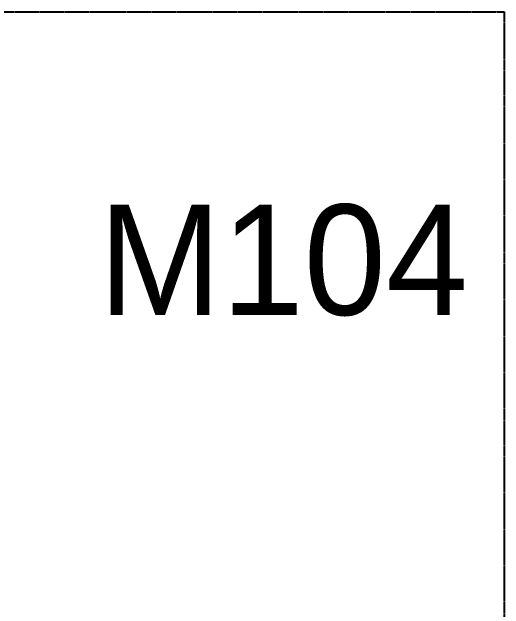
# Model space of a CAD drawing. Header units: millimetres. Extents: x -244126 to 368105, y -173968 to 259060.
# Drawn here: x 1456.6 to 1857.3, y 5981 to 6467.5 of the extents above; entities that cross this region are included whole.
import ezdxf
from ezdxf.enums import TextEntityAlignment as Align

# ---------------------------------------------------------------- set-up
doc = ezdxf.new("R2010")
doc.units = ezdxf.units.MM
doc.header["$MEASUREMENT"] = 0
doc.linetypes.add('005_GG_TA_LINE', pattern=[13.75, 5, -1.25, 1.25, -1.25, 5])
doc.linetypes.add('TA_G_001.00_GG_TA_L_INE', pattern=[2.95, 1.1, -0.25, 0.25, -0.25, 1.1])
doc.styles.add('TA', font='Cordia New.ttf', dxfattribs={"height": 4.5})

# ---------------------------------------------------------------- blocks, each defined once
blk = doc.blocks.new('*U458')
at = {"color": 250, "linetype": 'TA_G_001.00_GG_TA_L_INE'}
blk.add_lwpolyline([(0, 0), (-1132.42, 0), (-1132.42, 973.03), (0, 973.03)], close=True, dxfattribs=at)
at = {"color": 150, "linetype": '005_GG_TA_LINE', "style": 'TA'}
for tag, p in [('NAME_VIEWPORT', (-29.24, 699.13)), ('SC_VPORT', (-29.24, 263.54)), ('SEQ_VIEWPORT', (-29.24, 0))]:
    blk.add_attdef(tag, text='', height=90, dxfattribs=at).set_placement(p, align=Align.BOTTOM_RIGHT)

msp = doc.modelspace()

# ---------------------------------------------------------------- block references
ref = msp.add_blockref('*U458', (1857.28341, 5494.49185))
ref.add_attrib('NAME_VIEWPORT', 'M104', dxfattribs={"color": 150, "linetype": '005_GG_TA_LINE', "height": 90, "style": 'TA'}).set_placement((1828.04181, 6193.62243), align=Align.BOTTOM_RIGHT)

doc.saveas('drawing.dxf')
